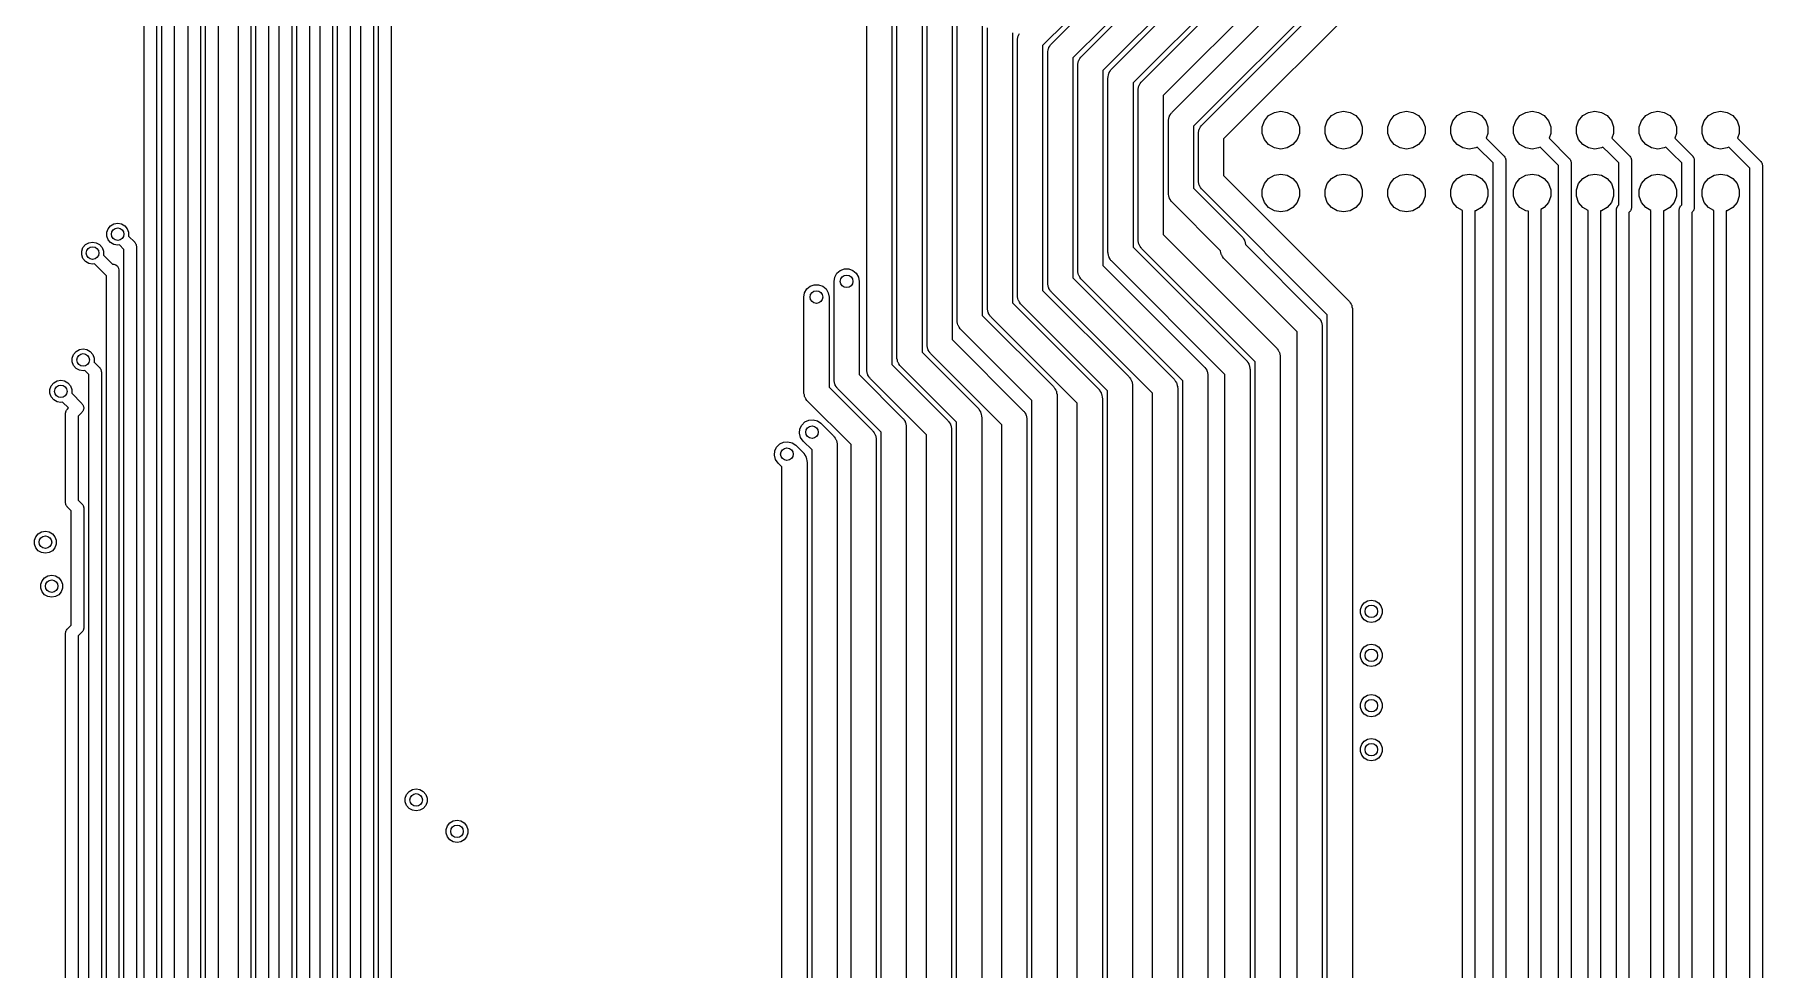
# Model space of a CAD drawing. Extents: x 25 to 346, y -457 to -16.
# Drawn here: x 86.9 to 156.8, y -281.2 to -243.4 of the extents above; entities that cross this region are included whole.
import ezdxf

# ---------------------------------------------------------------- set-up
doc = ezdxf.new("R2010")
doc.units = 0
doc.header["$MEASUREMENT"] = 0
doc.layers.add('BLACK', color=7, linetype='CONTINUOUS')

msp = doc.modelspace()

# ---------------------------------------------------------------- linework, layer by layer
at = {"layer": 'Black'}
for p, q in [((100.838, -323.024), (100.838, -20.6808)), ((101.346, -20.6808), (101.346, -322.919)), ((100.127, -324.853), (100.127, -22.225)), ((100.635, -22.225), (100.635, -324.748)), ((99.187, -326.453), (99.187, -28.9988)), ((99.695, -28.8046), (99.695, -326.348)), ((98.4758, -328.282), (98.4758, -30.861)), ((98.9838, -30.861), (98.9838, -328.177)), ((97.536, -329.882), (97.536, -101.6)), ((98.044, -101.6), (98.044, -329.777)), ((96.8248, -331.711), (96.8248, -102.855)), ((97.3328, -102.743), (97.3328, -331.606)), ((95.885, -333.311), (95.885, -112.395)), ((96.393, -112.395), (96.393, -333.206)), ((95.1738, -299.466), (95.1738, -114.173)), ((95.6818, -114.173), (95.6818, -299.466)), ((93.853, -305.244), (93.853, -176.891)), ((94.361, -176.891), (94.361, -305.244)), ((93.1418, -340.728), (93.1418, -178.237)), ((93.6498, -178.105), (93.6498, -340.623)), ((92.075, -308.356), (92.075, -187.051)), ((92.583, -187.051), (92.583, -308.356)), ((91.3638, -344.03), (91.3638, -188.243)), ((91.8718, -188.138), (91.8718, -343.925)), ((132.801, -238.719), (127.686, -243.834)), ((128.038, -243.769), (133.528, -238.279)), ((134.395, -238.849), (128.905, -244.339)), ((129.257, -244.274), (134.747, -238.784)), ((135.614, -239.354), (130.124, -244.844)), ((130.476, -244.779), (136.195, -239.061)), ((131.695, -245.284), (137.414, -239.566)), ((137.062, -239.63), (131.343, -245.349)), ((138.281, -240.135), (132.563, -245.854)), ((132.915, -246.532), (139.243, -240.204)), ((140.11, -240.773), (133.782, -247.101)), ((134.134, -247.037), (140.462, -240.709)), ((120.573, -256.94), (120.573, -241.049)), ((121.589, -241.26), (121.589, -256.73)), ((121.793, -256.435), (121.793, -241.603)), ((141.329, -241.278), (135.001, -247.606)), ((122.809, -241.814), (122.809, -256.225)), ((123.012, -255.93), (123.012, -242.108)), ((124.028, -242.319), (124.028, -255.72)), ((124.231, -254.953), (124.231, -242.613)), ((125.247, -242.824), (125.247, -254.743)), ((125.451, -254.448), (125.451, -243.118)), ((126.467, -243.329), (126.467, -254.238)), ((126.67, -243.623), (126.674, -243.601)), ((126.67, -253.943), (126.67, -243.623)), ((126.672, -243.579), (126.689, -243.515)), ((126.674, -243.601), (126.672, -243.579)), ((126.689, -243.515), (126.7, -243.45)), ((126.7, -243.45), (126.712, -243.43)), ((126.712, -243.43), (126.717, -243.409)), ((126.717, -243.409), (126.755, -243.354)), ((127.686, -243.834), (127.686, -253.733)), ((127.889, -244.128), (127.893, -244.106)), ((127.889, -253.438), (127.889, -244.128)), ((127.891, -244.084), (127.908, -244.02)), ((127.893, -244.106), (127.891, -244.084)), ((127.908, -244.02), (127.92, -243.955)), ((127.92, -243.955), (127.931, -243.935)), ((127.931, -243.935), (127.937, -243.914)), ((127.937, -243.914), (127.975, -243.859)), ((127.975, -243.859), (128.008, -243.802)), ((128.008, -243.802), (128.025, -243.787)), ((128.025, -243.787), (128.038, -243.769)), ((128.905, -244.339), (128.905, -253.228)), ((129.139, -244.46), (129.15, -244.44)), ((129.15, -244.44), (129.156, -244.419)), ((129.156, -244.419), (129.194, -244.364)), ((129.194, -244.364), (129.227, -244.307)), ((129.227, -244.307), (129.244, -244.292)), ((129.244, -244.292), (129.257, -244.274)), ((129.108, -244.633), (129.112, -244.611)), ((129.108, -252.933), (129.108, -244.633)), ((129.11, -244.589), (129.127, -244.525)), ((129.112, -244.611), (129.11, -244.589)), ((129.127, -244.525), (129.139, -244.46)), ((130.124, -244.844), (130.124, -252.723)), ((130.327, -245.138), (130.331, -245.116)), ((130.327, -252.194), (130.327, -245.138)), ((130.329, -245.094), (130.346, -245.03)), ((130.331, -245.116), (130.329, -245.094)), ((130.346, -245.03), (130.358, -244.965)), ((130.358, -244.965), (130.369, -244.945)), ((130.369, -244.945), (130.375, -244.924)), ((130.375, -244.924), (130.413, -244.869)), ((130.413, -244.869), (130.446, -244.812)), ((130.446, -244.812), (130.463, -244.798)), ((130.463, -244.798), (130.476, -244.779)), ((131.343, -245.349), (131.343, -251.983)), ((131.547, -245.643), (131.55, -245.621)), ((131.547, -251.689), (131.547, -245.643)), ((131.549, -245.599), (131.566, -245.535)), ((131.55, -245.621), (131.549, -245.599)), ((131.566, -245.535), (131.577, -245.47)), ((131.577, -245.47), (131.588, -245.45)), ((131.588, -245.45), (131.594, -245.429)), ((131.594, -245.429), (131.632, -245.374)), ((131.632, -245.374), (131.665, -245.317)), ((131.665, -245.317), (131.683, -245.303)), ((131.683, -245.303), (131.695, -245.284)), ((132.563, -245.854), (132.563, -251.478)), ((132.885, -246.564), (132.902, -246.55)), ((132.902, -246.55), (132.915, -246.532)), ((136.821, -246.67), (137.051, -246.538)), ((137.051, -246.538), (137.312, -246.491)), ((137.312, -246.491), (137.574, -246.538)), ((137.574, -246.538), (137.804, -246.67)), ((139.361, -246.67), (139.591, -246.538)), ((139.591, -246.538), (139.852, -246.491)), ((139.852, -246.491), (140.114, -246.538)), ((140.114, -246.538), (140.344, -246.67)), ((141.901, -246.67), (142.131, -246.538)), ((142.131, -246.538), (142.392, -246.491)), ((142.392, -246.491), (142.654, -246.538)), ((142.654, -246.538), (142.884, -246.67)), ((144.441, -246.67), (144.671, -246.538)), ((144.671, -246.538), (144.932, -246.491)), ((144.932, -246.491), (145.194, -246.538)), ((145.194, -246.538), (145.424, -246.67)), ((146.981, -246.67), (147.211, -246.538)), ((147.211, -246.538), (147.472, -246.491)), ((147.472, -246.491), (147.734, -246.538)), ((147.734, -246.538), (147.964, -246.67)), ((149.521, -246.67), (149.751, -246.538)), ((149.751, -246.538), (150.012, -246.491)), ((150.012, -246.491), (150.274, -246.538)), ((150.274, -246.538), (150.504, -246.67)), ((152.061, -246.67), (152.291, -246.538)), ((152.291, -246.538), (152.552, -246.491)), ((152.552, -246.491), (152.814, -246.538)), ((152.814, -246.538), (153.044, -246.67)), ((154.601, -246.67), (154.831, -246.538)), ((154.831, -246.538), (155.092, -246.491)), ((155.092, -246.491), (155.354, -246.538)), ((155.354, -246.538), (155.584, -246.67)), ((132.766, -246.891), (132.77, -246.869)), ((132.766, -249.806), (132.766, -246.891)), ((132.768, -246.847), (132.785, -246.783)), ((132.77, -246.869), (132.768, -246.847)), ((132.785, -246.783), (132.796, -246.717)), ((132.796, -246.717), (132.808, -246.698)), ((132.808, -246.698), (132.813, -246.676)), ((132.813, -246.676), (132.851, -246.622)), ((132.851, -246.622), (132.885, -246.564)), ((133.782, -247.101), (133.782, -249.596)), ((134.004, -247.288), (134.016, -247.222)), ((134.016, -247.222), (134.027, -247.203)), ((134.027, -247.203), (134.033, -247.181)), ((134.033, -247.181), (134.071, -247.127)), ((134.071, -247.127), (134.104, -247.069)), ((134.104, -247.069), (134.121, -247.055)), ((134.121, -247.055), (134.134, -247.037)), ((136.559, -247.123), (136.65, -246.874)), ((136.559, -247.389), (136.559, -247.123)), ((136.65, -246.874), (136.821, -246.67)), ((137.804, -246.67), (137.975, -246.874)), ((137.975, -246.874), (138.066, -247.123)), ((138.066, -247.123), (138.066, -247.389)), ((139.099, -247.123), (139.19, -246.874)), ((139.099, -247.389), (139.099, -247.123)), ((139.19, -246.874), (139.361, -246.67)), ((140.344, -246.67), (140.515, -246.874)), ((140.515, -246.874), (140.606, -247.123)), ((140.606, -247.123), (140.606, -247.389)), ((141.639, -247.123), (141.73, -246.874)), ((141.639, -247.389), (141.639, -247.123)), ((141.73, -246.874), (141.901, -246.67)), ((142.884, -246.67), (143.055, -246.874)), ((143.055, -246.874), (143.146, -247.123)), ((143.146, -247.123), (143.146, -247.389)), ((144.179, -247.123), (144.27, -246.874)), ((144.179, -247.389), (144.179, -247.123)), ((144.27, -246.874), (144.441, -246.67)), ((145.424, -246.67), (145.595, -246.874)), ((145.595, -246.874), (145.686, -247.123)), ((145.686, -247.123), (145.686, -247.389)), ((146.719, -247.123), (146.81, -246.874)), ((146.719, -247.389), (146.719, -247.123)), ((146.81, -246.874), (146.981, -246.67)), ((147.964, -246.67), (148.135, -246.874)), ((148.135, -246.874), (148.226, -247.123)), ((148.226, -247.123), (148.226, -247.389)), ((149.259, -247.123), (149.35, -246.874)), ((149.259, -247.389), (149.259, -247.123)), ((149.35, -246.874), (149.521, -246.67)), ((150.504, -246.67), (150.675, -246.874)), ((150.675, -246.874), (150.766, -247.123)), ((150.766, -247.123), (150.766, -247.389)), ((151.799, -247.123), (151.89, -246.874)), ((151.799, -247.389), (151.799, -247.123)), ((151.89, -246.874), (152.061, -246.67)), ((153.044, -246.67), (153.215, -246.874)), ((153.215, -246.874), (153.306, -247.123)), ((153.306, -247.123), (153.306, -247.389)), ((154.339, -247.123), (154.43, -246.874)), ((154.339, -247.389), (154.339, -247.123)), ((154.43, -246.874), (154.601, -246.67)), ((155.584, -246.67), (155.755, -246.874)), ((155.755, -246.874), (155.846, -247.123)), ((155.846, -247.123), (155.846, -247.389)), ((133.985, -247.396), (133.989, -247.374)), ((133.985, -249.301), (133.985, -247.396)), ((133.987, -247.352), (134.004, -247.288)), ((133.989, -247.374), (133.987, -247.352)), ((135.001, -247.606), (135.001, -249.091)), ((136.65, -247.639), (136.559, -247.389)), ((136.821, -247.842), (136.65, -247.639)), ((137.051, -247.975), (136.821, -247.842)), ((137.804, -247.842), (137.574, -247.975)), ((137.975, -247.639), (137.804, -247.842)), ((138.066, -247.389), (137.975, -247.639)), ((139.19, -247.639), (139.099, -247.389)), ((139.361, -247.842), (139.19, -247.639)), ((139.591, -247.975), (139.361, -247.842)), ((140.344, -247.842), (140.114, -247.975)), ((140.515, -247.639), (140.344, -247.842)), ((140.606, -247.389), (140.515, -247.639)), ((141.73, -247.639), (141.639, -247.389)), ((141.901, -247.842), (141.73, -247.639)), ((142.131, -247.975), (141.901, -247.842)), ((142.884, -247.842), (142.654, -247.975)), ((143.055, -247.639), (142.884, -247.842)), ((143.146, -247.389), (143.055, -247.639)), ((144.27, -247.639), (144.179, -247.389)), ((144.441, -247.842), (144.27, -247.639)), ((144.671, -247.975), (144.441, -247.842)), ((145.256, -247.939), (145.194, -247.975)), ((145.898, -248.581), (145.256, -247.939)), ((145.686, -247.389), (145.616, -247.581)), ((145.616, -247.581), (146.331, -248.296)), ((146.81, -247.639), (146.719, -247.389)), ((146.981, -247.842), (146.81, -247.639)), ((147.211, -247.975), (146.981, -247.842)), ((147.796, -247.939), (147.734, -247.975)), ((148.539, -248.682), (147.796, -247.939)), ((148.226, -247.389), (148.156, -247.581)), ((148.156, -247.581), (148.973, -248.397)), ((149.35, -247.639), (149.259, -247.389)), ((149.521, -247.842), (149.35, -247.639)), ((149.751, -247.975), (149.521, -247.842)), ((150.336, -247.939), (150.274, -247.975)), ((150.595, -248.198), (150.336, -247.939)), ((150.766, -247.389), (150.696, -247.581)), ((150.696, -247.581), (150.954, -247.839)), ((150.954, -247.839), (151.411, -248.296)), ((151.89, -247.639), (151.799, -247.389)), ((152.061, -247.842), (151.89, -247.639)), ((152.291, -247.975), (152.061, -247.842)), ((152.876, -247.939), (152.814, -247.975)), ((153.135, -248.198), (152.876, -247.939)), ((153.306, -247.389), (153.236, -247.581)), ((153.236, -247.581), (153.494, -247.839)), ((153.494, -247.839), (153.951, -248.296)), ((154.43, -247.639), (154.339, -247.389)), ((154.601, -247.842), (154.43, -247.639)), ((154.831, -247.975), (154.601, -247.842)), ((155.416, -247.939), (155.354, -247.975)), ((155.675, -248.198), (155.416, -247.939)), ((155.846, -247.389), (155.776, -247.581)), ((155.776, -247.581), (156.034, -247.839)), ((156.034, -247.839), (156.707, -248.512)), ((137.312, -248.021), (137.051, -247.975)), ((137.574, -247.975), (137.312, -248.021)), ((139.852, -248.021), (139.591, -247.975)), ((140.114, -247.975), (139.852, -248.021)), ((142.392, -248.021), (142.131, -247.975)), ((142.654, -247.975), (142.392, -248.021)), ((144.932, -248.021), (144.671, -247.975)), ((145.194, -247.975), (144.932, -248.021)), ((145.898, -315.395), (145.898, -248.581)), ((146.331, -248.296), (146.338, -248.305)), ((146.338, -248.305), (146.346, -248.312)), ((146.346, -248.312), (146.363, -248.341)), ((146.363, -248.341), (146.382, -248.368)), ((146.382, -248.368), (146.385, -248.379)), ((146.385, -248.379), (146.39, -248.389)), ((146.39, -248.389), (146.396, -248.421)), ((146.396, -248.421), (146.405, -248.453)), ((146.405, -248.453), (146.404, -248.464)), ((146.404, -248.464), (146.406, -248.476)), ((146.406, -248.476), (146.406, -315.5)), ((147.472, -248.021), (147.211, -247.975)), ((147.734, -247.975), (147.472, -248.021)), ((148.973, -248.397), (148.979, -248.407)), ((148.979, -248.407), (148.988, -248.414)), ((148.988, -248.414), (149.004, -248.443)), ((149.004, -248.443), (149.023, -248.47)), ((149.023, -248.47), (149.026, -248.481)), ((149.026, -248.481), (149.032, -248.49)), ((149.032, -248.49), (149.038, -248.523)), ((149.038, -248.523), (149.046, -248.555)), ((149.046, -248.555), (149.045, -248.566)), ((149.045, -248.566), (149.047, -248.577)), ((149.047, -248.577), (149.047, -311.588)), ((150.012, -248.021), (149.751, -247.975)), ((150.274, -247.975), (150.012, -248.021)), ((150.978, -248.581), (150.595, -248.198)), ((150.978, -250.276), (150.978, -248.581)), ((151.411, -248.296), (151.418, -248.305)), ((151.418, -248.305), (151.426, -248.312)), ((151.426, -248.312), (151.443, -248.341)), ((151.443, -248.341), (151.462, -248.368)), ((151.462, -248.368), (151.465, -248.379)), ((151.465, -248.379), (151.47, -248.389)), ((151.47, -248.389), (151.476, -248.421)), ((151.476, -248.421), (151.485, -248.453)), ((151.485, -248.453), (151.484, -248.464)), ((151.484, -248.464), (151.486, -248.476)), ((151.486, -248.476), (151.486, -250.382)), ((152.552, -248.021), (152.291, -247.975)), ((152.814, -247.975), (152.552, -248.021)), ((153.518, -248.581), (153.135, -248.198)), ((153.518, -250.276), (153.518, -248.581)), ((153.951, -248.296), (153.958, -248.305)), ((153.958, -248.305), (153.966, -248.312)), ((153.966, -248.312), (153.983, -248.341)), ((153.983, -248.341), (154.002, -248.368)), ((154.002, -248.368), (154.005, -248.379)), ((154.005, -248.379), (154.01, -248.389)), ((154.01, -248.389), (154.016, -248.421)), ((154.016, -248.421), (154.025, -248.453)), ((154.025, -248.453), (154.024, -248.464)), ((154.024, -248.464), (154.026, -248.476)), ((154.026, -248.476), (154.026, -250.382)), ((155.092, -248.021), (154.831, -247.975)), ((155.354, -247.975), (155.092, -248.021)), ((156.273, -248.797), (155.675, -248.198)), ((156.707, -248.512), (156.714, -248.521)), ((156.714, -248.521), (156.722, -248.528)), ((156.722, -248.528), (156.739, -248.557)), ((156.739, -248.557), (156.758, -248.584)), ((156.758, -248.584), (156.761, -248.595)), ((156.761, -248.595), (156.766, -248.605)), ((156.766, -248.605), (156.772, -248.637)), ((156.772, -248.637), (156.781, -248.669)), ((133.989, -249.323), (133.985, -249.301)), ((133.987, -249.345), (133.989, -249.323)), ((135.001, -249.091), (140.059, -254.149)), ((136.65, -249.414), (136.821, -249.21)), ((136.821, -249.21), (137.051, -249.078)), ((137.051, -249.078), (137.312, -249.031)), ((137.312, -249.031), (137.574, -249.078)), ((137.574, -249.078), (137.804, -249.21)), ((137.804, -249.21), (137.975, -249.414)), ((139.19, -249.414), (139.361, -249.21)), ((139.361, -249.21), (139.591, -249.078)), ((139.591, -249.078), (139.852, -249.031)), ((139.852, -249.031), (140.114, -249.078)), ((140.114, -249.078), (140.344, -249.21)), ((140.344, -249.21), (140.515, -249.414)), ((141.73, -249.414), (141.901, -249.21)), ((141.901, -249.21), (142.131, -249.078)), ((142.131, -249.078), (142.392, -249.031)), ((142.392, -249.031), (142.654, -249.078)), ((142.654, -249.078), (142.884, -249.21)), ((142.884, -249.21), (143.055, -249.414)), ((144.27, -249.414), (144.441, -249.21)), ((144.441, -249.21), (144.671, -249.078)), ((144.671, -249.078), (144.932, -249.031)), ((144.932, -249.031), (145.194, -249.078)), ((145.194, -249.078), (145.424, -249.21)), ((145.424, -249.21), (145.595, -249.414)), ((146.81, -249.414), (146.981, -249.21)), ((146.981, -249.21), (147.211, -249.078)), ((147.211, -249.078), (147.472, -249.031)), ((147.472, -249.031), (147.734, -249.078)), ((147.734, -249.078), (147.964, -249.21)), ((147.964, -249.21), (148.135, -249.414)), ((148.539, -311.483), (148.539, -248.682)), ((149.35, -249.414), (149.521, -249.21)), ((149.521, -249.21), (149.751, -249.078)), ((149.751, -249.078), (150.012, -249.031)), ((150.012, -249.031), (150.274, -249.078)), ((150.274, -249.078), (150.504, -249.21)), ((150.504, -249.21), (150.675, -249.414)), ((151.89, -249.414), (152.061, -249.21)), ((152.061, -249.21), (152.291, -249.078)), ((152.291, -249.078), (152.552, -249.031)), ((152.552, -249.031), (152.814, -249.078)), ((152.814, -249.078), (153.044, -249.21)), ((153.044, -249.21), (153.215, -249.414)), ((154.43, -249.414), (154.601, -249.21)), ((154.601, -249.21), (154.831, -249.078)), ((154.831, -249.078), (155.092, -249.031)), ((155.092, -249.031), (155.354, -249.078)), ((155.354, -249.078), (155.584, -249.21)), ((155.584, -249.21), (155.755, -249.414)), ((156.273, -300.44), (156.273, -248.797)), ((156.781, -248.669), (156.78, -248.68)), ((156.78, -248.68), (156.781, -248.691)), ((156.781, -248.691), (156.781, -300.546)), ((132.77, -249.828), (132.766, -249.806)), ((132.768, -249.85), (132.77, -249.828)), ((132.785, -249.914), (132.768, -249.85)), ((132.796, -249.98), (132.785, -249.914)), ((132.808, -249.999), (132.796, -249.98)), ((132.813, -250.021), (132.808, -249.999)), ((132.851, -250.075), (132.813, -250.021)), ((133.782, -249.596), (135.741, -251.555)), ((134.004, -249.409), (133.987, -249.345)), ((134.016, -249.475), (134.004, -249.409)), ((134.027, -249.494), (134.016, -249.475)), ((134.033, -249.516), (134.027, -249.494)), ((134.071, -249.57), (134.033, -249.516)), ((134.104, -249.628), (134.071, -249.57)), ((134.121, -249.642), (134.104, -249.628)), ((134.134, -249.66), (134.121, -249.642)), ((139.192, -254.718), (134.134, -249.66)), ((136.559, -249.663), (136.65, -249.414)), ((136.559, -249.929), (136.559, -249.663)), ((136.65, -250.179), (136.559, -249.929)), ((137.975, -249.414), (138.066, -249.663)), ((138.066, -249.929), (137.975, -250.179)), ((138.066, -249.663), (138.066, -249.929)), ((139.099, -249.663), (139.19, -249.414)), ((139.099, -249.929), (139.099, -249.663)), ((139.19, -250.179), (139.099, -249.929)), ((140.515, -249.414), (140.606, -249.663)), ((140.606, -249.929), (140.515, -250.179)), ((140.606, -249.663), (140.606, -249.929)), ((141.639, -249.663), (141.73, -249.414)), ((141.639, -249.929), (141.639, -249.663)), ((141.73, -250.179), (141.639, -249.929)), ((143.055, -249.414), (143.146, -249.663)), ((143.146, -249.929), (143.055, -250.179)), ((143.146, -249.663), (143.146, -249.929)), ((144.179, -249.663), (144.27, -249.414)), ((144.179, -249.929), (144.179, -249.663)), ((144.27, -250.179), (144.179, -249.929)), ((145.595, -249.414), (145.686, -249.663)), ((145.686, -249.929), (145.595, -250.179)), ((145.686, -249.663), (145.686, -249.929)), ((146.719, -249.663), (146.81, -249.414)), ((146.719, -249.929), (146.719, -249.663)), ((146.81, -250.179), (146.719, -249.929)), ((148.135, -249.414), (148.226, -249.663)), ((148.226, -249.929), (148.135, -250.179)), ((148.226, -249.663), (148.226, -249.929)), ((149.259, -249.663), (149.35, -249.414)), ((149.259, -249.929), (149.259, -249.663)), ((149.35, -250.179), (149.259, -249.929)), ((150.675, -249.414), (150.766, -249.663)), ((150.766, -249.929), (150.675, -250.179)), ((150.766, -249.663), (150.766, -249.929)), ((151.799, -249.663), (151.89, -249.414)), ((151.799, -249.929), (151.799, -249.663)), ((151.89, -250.179), (151.799, -249.929)), ((153.215, -249.414), (153.306, -249.663)), ((153.306, -249.929), (153.215, -250.179)), ((153.306, -249.663), (153.306, -249.929)), ((154.339, -249.663), (154.43, -249.414)), ((154.339, -249.929), (154.339, -249.663)), ((154.43, -250.179), (154.339, -249.929)), ((155.755, -249.414), (155.846, -249.663)), ((155.846, -249.929), (155.755, -250.179)), ((155.846, -249.663), (155.846, -249.929)), ((132.885, -250.133), (132.851, -250.075)), ((132.902, -250.147), (132.885, -250.133)), ((132.915, -250.165), (132.902, -250.147)), ((134.877, -252.128), (132.915, -250.165)), ((136.821, -250.382), (136.65, -250.179)), ((137.051, -250.515), (136.821, -250.382)), ((137.312, -250.561), (137.051, -250.515)), ((137.574, -250.515), (137.312, -250.561)), ((137.804, -250.382), (137.574, -250.515)), ((137.975, -250.179), (137.804, -250.382)), ((139.361, -250.382), (139.19, -250.179)), ((139.591, -250.515), (139.361, -250.382)), ((139.852, -250.561), (139.591, -250.515)), ((140.114, -250.515), (139.852, -250.561)), ((140.344, -250.382), (140.114, -250.515)), ((140.515, -250.179), (140.344, -250.382)), ((141.901, -250.382), (141.73, -250.179)), ((142.131, -250.515), (141.901, -250.382)), ((142.392, -250.561), (142.131, -250.515)), ((142.654, -250.515), (142.392, -250.561)), ((142.884, -250.382), (142.654, -250.515)), ((143.055, -250.179), (142.884, -250.382)), ((144.441, -250.382), (144.27, -250.179)), ((144.653, -250.505), (144.441, -250.382)), ((144.653, -317.139), (144.653, -250.505)), ((145.194, -250.515), (145.161, -250.521)), ((145.161, -250.521), (145.161, -317.139)), ((145.424, -250.382), (145.194, -250.515)), ((145.595, -250.179), (145.424, -250.382)), ((146.981, -250.382), (146.81, -250.179)), ((147.211, -250.515), (146.981, -250.382)), ((147.32, -250.534), (147.211, -250.515)), ((147.32, -313.329), (147.32, -250.534)), ((147.964, -250.382), (147.828, -250.461)), ((147.828, -250.461), (147.828, -313.329)), ((148.135, -250.179), (147.964, -250.382)), ((149.521, -250.382), (149.35, -250.179)), ((149.733, -250.505), (149.521, -250.382)), ((149.733, -309.519), (149.733, -250.505)), ((150.274, -250.515), (150.241, -250.521)), ((150.241, -250.521), (150.241, -309.519)), ((150.504, -250.382), (150.274, -250.515)), ((150.675, -250.179), (150.504, -250.382)), ((150.876, -250.483), (150.878, -250.472)), ((150.876, -308.249), (150.876, -250.483)), ((150.877, -250.461), (150.886, -250.429)), ((150.878, -250.472), (150.877, -250.461)), ((150.886, -250.429), (150.891, -250.396)), ((150.891, -250.396), (150.897, -250.387)), ((150.897, -250.387), (150.9, -250.376)), ((150.9, -250.376), (150.919, -250.349)), ((150.919, -250.349), (150.935, -250.32)), ((150.935, -250.32), (150.944, -250.313)), ((150.944, -250.313), (150.95, -250.304)), ((150.95, -250.304), (150.978, -250.276)), ((151.411, -250.561), (151.384, -250.588)), ((151.384, -250.588), (151.384, -308.249)), ((151.418, -250.552), (151.411, -250.561)), ((151.426, -250.545), (151.418, -250.552)), ((151.443, -250.516), (151.426, -250.545)), ((151.462, -250.489), (151.443, -250.516)), ((151.465, -250.478), (151.462, -250.489)), ((151.47, -250.468), (151.465, -250.478)), ((151.476, -250.436), (151.47, -250.468)), ((151.485, -250.404), (151.476, -250.436)), ((151.486, -250.382), (151.484, -250.393)), ((151.484, -250.393), (151.485, -250.404)), ((152.061, -250.382), (151.89, -250.179)), ((152.273, -250.505), (152.061, -250.382)), ((152.273, -305.709), (152.273, -250.505)), ((152.814, -250.515), (152.781, -250.521)), ((152.781, -250.521), (152.781, -305.709)), ((153.044, -250.382), (152.814, -250.515)), ((153.215, -250.179), (153.044, -250.382)), ((153.416, -250.483), (153.418, -250.472)), ((153.416, -304.439), (153.416, -250.483)), ((153.417, -250.461), (153.426, -250.429)), ((153.418, -250.472), (153.417, -250.461)), ((153.426, -250.429), (153.431, -250.396)), ((153.431, -250.396), (153.437, -250.387)), ((153.437, -250.387), (153.44, -250.376)), ((153.44, -250.376), (153.459, -250.349)), ((153.459, -250.349), (153.475, -250.32)), ((153.475, -250.32), (153.484, -250.313)), ((153.484, -250.313), (153.49, -250.304)), ((153.49, -250.304), (153.518, -250.276)), ((153.951, -250.561), (153.924, -250.588)), ((153.924, -250.588), (153.924, -304.439)), ((153.958, -250.552), (153.951, -250.561)), ((153.966, -250.545), (153.958, -250.552)), ((153.983, -250.516), (153.966, -250.545)), ((154.002, -250.489), (153.983, -250.516)), ((154.005, -250.478), (154.002, -250.489)), ((154.01, -250.468), (154.005, -250.478)), ((154.016, -250.436), (154.01, -250.468)), ((154.025, -250.404), (154.016, -250.436)), ((154.026, -250.382), (154.024, -250.393)), ((154.024, -250.393), (154.025, -250.404)), ((154.601, -250.382), (154.43, -250.179)), ((154.813, -250.505), (154.601, -250.382)), ((154.813, -301.899), (154.813, -250.505)), ((155.354, -250.515), (155.321, -250.521)), ((155.321, -250.521), (155.321, -301.899)), ((155.584, -250.382), (155.354, -250.515)), ((155.755, -250.179), (155.584, -250.382)), ((89.8576, -251.383), (89.9106, -251.237)), ((89.8576, -251.537), (89.8576, -251.383)), ((89.9106, -251.237), (90.0102, -251.118)), ((90.0102, -251.118), (90.1444, -251.041)), ((90.1444, -251.041), (90.297, -251.014)), ((90.297, -251.014), (90.4496, -251.041)), ((90.4496, -251.041), (90.5838, -251.118)), ((90.5838, -251.118), (90.6834, -251.237)), ((90.6834, -251.237), (90.7364, -251.383)), ((90.7364, -251.383), (90.7364, -251.537)), ((88.8416, -252.145), (88.8946, -251.999)), ((88.8946, -251.999), (88.9942, -251.88)), ((88.9942, -251.88), (89.1284, -251.803)), ((89.1284, -251.803), (89.281, -251.776)), ((89.281, -251.776), (89.4336, -251.803)), ((89.4336, -251.803), (89.5678, -251.88)), ((89.5678, -251.88), (89.6674, -251.999)), ((89.6674, -251.999), (89.7204, -252.145)), ((89.9106, -251.683), (89.8576, -251.537)), ((90.0102, -251.802), (89.9106, -251.683)), ((90.1444, -251.879), (90.0102, -251.802)), ((90.297, -251.906), (90.1444, -251.879)), ((90.3709, -251.893), (90.297, -251.906)), ((90.551, -252.073), (90.3709, -251.893)), ((90.551, -345.757), (90.551, -252.073)), ((90.7364, -251.537), (90.7357, -251.539)), ((90.7357, -251.539), (90.9846, -251.788)), ((90.9846, -251.788), (90.991, -251.798)), ((90.991, -251.798), (90.9996, -251.805)), ((90.9996, -251.805), (91.0162, -251.833)), ((91.0162, -251.833), (91.0352, -251.861)), ((91.0352, -251.861), (91.0381, -251.871)), ((91.0381, -251.871), (91.0437, -251.881)), ((91.0437, -251.881), (91.0494, -251.914)), ((91.0494, -251.914), (91.058, -251.946)), ((91.058, -251.946), (91.0571, -251.957)), ((91.0571, -251.957), (91.059, -251.968)), ((91.059, -251.968), (91.059, -345.652)), ((131.343, -251.983), (135.919, -256.559)), ((131.55, -251.711), (131.547, -251.689)), ((131.549, -251.733), (131.55, -251.711)), ((131.566, -251.797), (131.549, -251.733)), ((131.577, -251.862), (131.566, -251.797)), ((131.588, -251.882), (131.577, -251.862)), ((131.594, -251.903), (131.588, -251.882)), ((131.632, -251.958), (131.594, -251.903)), ((131.665, -252.015), (131.632, -251.958)), ((131.683, -252.029), (131.665, -252.015)), ((131.695, -252.048), (131.683, -252.029)), ((136.271, -256.623), (131.695, -252.048)), ((132.563, -251.478), (137.138, -256.054)), ((134.876, -252.139), (134.877, -252.128)), ((135.741, -251.555), (135.754, -251.573)), ((135.754, -251.573), (135.771, -251.588)), ((135.771, -251.588), (135.804, -251.645)), ((135.804, -251.645), (135.842, -251.7)), ((135.842, -251.7), (135.848, -251.721)), ((135.848, -251.721), (135.859, -251.74)), ((135.859, -251.74), (135.871, -251.806)), ((135.871, -251.806), (135.888, -251.87)), ((135.888, -251.87), (135.887, -251.882)), ((135.887, -251.882), (138.84, -254.835)), ((88.8416, -252.299), (88.8416, -252.145)), ((88.8946, -252.445), (88.8416, -252.299)), ((88.9942, -252.564), (88.8946, -252.445)), ((89.1284, -252.641), (88.9942, -252.564)), ((89.281, -252.668), (89.1284, -252.641)), ((89.3549, -252.655), (89.281, -252.668)), ((89.8398, -253.14), (89.3549, -252.655)), ((89.7204, -252.299), (89.7197, -252.301)), ((89.7197, -252.301), (90.0886, -252.67)), ((89.7204, -252.145), (89.7204, -252.299)), ((90.0886, -252.67), (90.1379, -252.67)), ((90.1379, -252.67), (90.2208, -252.701)), ((90.2208, -252.701), (90.2884, -252.757)), ((90.2884, -252.757), (90.3325, -252.834)), ((90.3325, -252.834), (90.3478, -252.92)), ((130.124, -252.723), (134.217, -256.816)), ((130.331, -252.216), (130.327, -252.194)), ((130.329, -252.238), (130.331, -252.216)), ((130.346, -252.302), (130.329, -252.238)), ((130.358, -252.367), (130.346, -252.302)), ((130.369, -252.387), (130.358, -252.367)), ((130.375, -252.408), (130.369, -252.387)), ((130.413, -252.463), (130.375, -252.408)), ((130.446, -252.52), (130.413, -252.463)), ((130.463, -252.534), (130.446, -252.52)), ((130.476, -252.553), (130.463, -252.534)), ((135.052, -257.128), (130.476, -252.553)), ((134.893, -252.203), (134.876, -252.139)), ((134.905, -252.269), (134.893, -252.203)), ((134.916, -252.288), (134.905, -252.269)), ((134.922, -252.31), (134.916, -252.288)), ((134.96, -252.364), (134.922, -252.31)), ((134.993, -252.422), (134.96, -252.364)), ((135.01, -252.436), (134.993, -252.422)), ((135.023, -252.454), (135.01, -252.436)), ((137.973, -255.404), (135.023, -252.454)), ((89.8398, -255.524), (89.8398, -253.14)), ((90.3478, -252.92), (90.3478, -255.524)), ((118.288, -253.56), (118.454, -253.5)), ((118.454, -253.5), (118.63, -253.5)), ((118.63, -253.5), (118.796, -253.56)), ((119.253, -253.365), (119.284, -253.191)), ((119.253, -257.344), (119.253, -253.365)), ((119.284, -253.191), (119.372, -253.038)), ((119.372, -253.038), (119.507, -252.925)), ((119.507, -252.925), (119.673, -252.865)), ((119.673, -252.865), (119.849, -252.865)), ((119.849, -252.865), (120.015, -252.925)), ((120.015, -252.925), (120.15, -253.038)), ((120.15, -253.038), (120.238, -253.191)), ((120.238, -253.191), (120.269, -253.365)), ((120.269, -253.365), (120.269, -257.133)), ((127.893, -253.46), (127.889, -253.438)), ((127.891, -253.482), (127.893, -253.46)), ((127.908, -253.547), (127.891, -253.482)), ((128.905, -253.228), (132.998, -257.321)), ((129.112, -252.955), (129.108, -252.933)), ((129.11, -252.977), (129.112, -252.955)), ((129.127, -253.042), (129.11, -252.977)), ((129.139, -253.107), (129.127, -253.042)), ((129.15, -253.126), (129.139, -253.107)), ((129.156, -253.148), (129.15, -253.126)), ((129.194, -253.202), (129.156, -253.148)), ((129.227, -253.26), (129.194, -253.202)), ((129.244, -253.274), (129.227, -253.26)), ((129.257, -253.292), (129.244, -253.274)), ((133.35, -257.385), (129.257, -253.292)), ((118.034, -254), (118.064, -253.826)), ((118.034, -257.849), (118.034, -254)), ((118.064, -253.826), (118.153, -253.673)), ((118.153, -253.673), (118.288, -253.56)), ((118.796, -253.56), (118.931, -253.673)), ((118.931, -253.673), (119.019, -253.826)), ((119.019, -253.826), (119.05, -254)), ((119.05, -254), (119.05, -257.638)), ((126.674, -253.965), (126.67, -253.943)), ((126.672, -253.987), (126.674, -253.965)), ((126.689, -254.052), (126.672, -253.987)), ((126.7, -254.117), (126.689, -254.052)), ((126.712, -254.136), (126.7, -254.117)), ((126.717, -254.158), (126.712, -254.136)), ((126.755, -254.212), (126.717, -254.158)), ((126.789, -254.27), (126.755, -254.212)), ((127.686, -253.733), (131.169, -257.216)), ((127.92, -253.612), (127.908, -253.547)), ((127.931, -253.631), (127.92, -253.612)), ((127.937, -253.653), (127.931, -253.631)), ((127.975, -253.707), (127.937, -253.653)), ((128.008, -253.765), (127.975, -253.707)), ((128.025, -253.779), (128.008, -253.765)), ((128.038, -253.797), (128.025, -253.779)), ((132.131, -257.89), (128.038, -253.797)), ((140.059, -254.149), (140.072, -254.167)), ((140.072, -254.167), (140.089, -254.181)), ((140.089, -254.181), (140.122, -254.239)), ((125.247, -254.743), (128.121, -257.617)), ((125.454, -254.47), (125.451, -254.448)), ((125.452, -254.492), (125.454, -254.47)), ((125.47, -254.557), (125.452, -254.492)), ((125.481, -254.622), (125.47, -254.557)), ((125.492, -254.641), (125.481, -254.622)), ((125.498, -254.663), (125.492, -254.641)), ((125.536, -254.717), (125.498, -254.663)), ((125.569, -254.775), (125.536, -254.717)), ((125.587, -254.789), (125.569, -254.775)), ((125.599, -254.807), (125.587, -254.789)), ((129.083, -258.291), (125.599, -254.807)), ((126.467, -254.238), (129.95, -257.721)), ((126.806, -254.284), (126.789, -254.27)), ((126.819, -254.302), (126.806, -254.284)), ((130.302, -257.786), (126.819, -254.302)), ((138.84, -254.835), (138.853, -254.853)), ((138.853, -254.853), (138.87, -254.867)), ((138.87, -254.867), (138.903, -254.925)), ((138.903, -254.925), (138.941, -254.979)), ((139.192, -322.897), (139.192, -254.718)), ((140.122, -254.239), (140.16, -254.293)), ((140.16, -254.293), (140.166, -254.315)), ((140.166, -254.315), (140.177, -254.334)), ((140.177, -254.334), (140.189, -254.4)), ((140.189, -254.4), (140.206, -254.464)), ((140.206, -254.464), (140.204, -254.486)), ((140.204, -254.486), (140.208, -254.508)), ((140.208, -254.508), (140.208, -322.687)), ((89.8398, -347.586), (89.8398, -255.524)), ((90.3478, -255.524), (90.3478, -347.481)), ((124.235, -254.975), (124.231, -254.953)), ((124.233, -254.997), (124.235, -254.975)), ((124.25, -255.062), (124.233, -254.997)), ((124.262, -255.127), (124.25, -255.062)), ((124.273, -255.146), (124.262, -255.127)), ((124.279, -255.168), (124.273, -255.146)), ((124.317, -255.222), (124.279, -255.168)), ((124.35, -255.28), (124.317, -255.222)), ((124.367, -255.294), (124.35, -255.28)), ((124.38, -255.312), (124.367, -255.294)), ((127.254, -258.186), (124.38, -255.312)), ((137.973, -324.218), (137.973, -255.404)), ((138.941, -254.979), (138.947, -255.001)), ((138.947, -255.001), (138.958, -255.02)), ((138.958, -255.02), (138.97, -255.085)), ((138.97, -255.085), (138.987, -255.15)), ((138.987, -255.15), (138.985, -255.172)), ((138.985, -255.172), (138.989, -255.194)), ((138.989, -255.194), (138.989, -324.008)), ((88.4606, -256.463), (88.5136, -256.317)), ((88.5136, -256.317), (88.6132, -256.198)), ((88.6132, -256.198), (88.7474, -256.121)), ((88.7474, -256.121), (88.9, -256.094)), ((88.9, -256.094), (89.0526, -256.121)), ((89.0526, -256.121), (89.1868, -256.198)), ((89.1868, -256.198), (89.2864, -256.317)), ((89.2864, -256.317), (89.3394, -256.463)), ((122.809, -256.225), (125.073, -258.489)), ((123.016, -255.952), (123.012, -255.93)), ((123.014, -255.975), (123.016, -255.952)), ((123.031, -256.039), (123.014, -255.975)), ((123.043, -256.104), (123.031, -256.039)), ((123.054, -256.123), (123.043, -256.104)), ((123.06, -256.145), (123.054, -256.123)), ((123.098, -256.199), (123.06, -256.145)), ((123.131, -256.257), (123.098, -256.199)), ((123.148, -256.271), (123.131, -256.257)), ((123.161, -256.29), (123.148, -256.271)), ((126.035, -259.163), (123.161, -256.29)), ((124.028, -255.72), (126.902, -258.594)), ((137.138, -256.054), (137.151, -256.072)), ((137.151, -256.072), (137.168, -256.086)), ((137.168, -256.086), (137.201, -256.144)), ((137.201, -256.144), (137.239, -256.198)), ((137.239, -256.198), (137.245, -256.22)), ((137.245, -256.22), (137.256, -256.239)), ((137.256, -256.239), (137.268, -256.305)), ((137.268, -256.305), (137.285, -256.369)), ((88.4606, -256.617), (88.4606, -256.463)), ((88.5136, -256.763), (88.4606, -256.617)), ((88.6132, -256.882), (88.5136, -256.763)), ((88.7474, -256.959), (88.6132, -256.882)), ((88.9, -256.986), (88.7474, -256.959)), ((88.9739, -256.973), (88.9, -256.986)), ((89.1286, -257.128), (88.9739, -256.973)), ((89.3394, -256.617), (89.3387, -256.619)), ((89.3387, -256.619), (89.5622, -256.843)), ((89.3394, -256.463), (89.3394, -256.617)), ((89.5622, -256.843), (89.5686, -256.852)), ((89.5686, -256.852), (89.5772, -256.859)), ((89.5772, -256.859), (89.5937, -256.888)), ((89.5937, -256.888), (89.6128, -256.915)), ((89.6128, -256.915), (89.6157, -256.926)), ((89.6157, -256.926), (89.6213, -256.936)), ((89.6213, -256.936), (89.627, -256.968)), ((89.627, -256.968), (89.6356, -257)), ((89.6356, -257), (89.6346, -257.012)), ((89.6346, -257.012), (89.6366, -257.023)), ((89.6366, -257.023), (89.6366, -349.31)), ((120.577, -256.962), (120.573, -256.94)), ((120.575, -256.984), (120.577, -256.962)), ((120.592, -257.048), (120.575, -256.984)), ((121.589, -256.73), (123.854, -258.994)), ((121.797, -256.457), (121.793, -256.435)), ((121.795, -256.48), (121.797, -256.457)), ((121.812, -256.544), (121.795, -256.48)), ((121.824, -256.609), (121.812, -256.544)), ((121.835, -256.628), (121.824, -256.609)), ((121.84, -256.65), (121.835, -256.628)), ((121.879, -256.704), (121.84, -256.65)), ((121.912, -256.762), (121.879, -256.704)), ((121.929, -256.776), (121.912, -256.762)), ((121.942, -256.795), (121.929, -256.776)), ((124.206, -259.059), (121.942, -256.795)), ((134.217, -256.816), (134.23, -256.834)), ((134.23, -256.834), (134.247, -256.848)), ((134.247, -256.848), (134.28, -256.906)), ((134.28, -256.906), (134.318, -256.96)), ((134.318, -256.96), (134.324, -256.982)), ((134.324, -256.982), (134.335, -257.001)), ((134.335, -257.001), (134.347, -257.067)), ((135.919, -256.559), (135.932, -256.577)), ((135.932, -256.577), (135.949, -256.591)), ((135.949, -256.591), (135.982, -256.649)), ((135.982, -256.649), (136.02, -256.703)), ((136.02, -256.703), (136.026, -256.725)), ((136.026, -256.725), (136.037, -256.744)), ((136.037, -256.744), (136.049, -256.81)), ((136.049, -256.81), (136.066, -256.874)), ((136.066, -256.874), (136.064, -256.896)), ((136.064, -256.896), (136.068, -256.918)), ((136.068, -256.918), (136.068, -326.167)), ((136.271, -325.056), (136.271, -256.623)), ((137.285, -256.369), (137.283, -256.391)), ((137.283, -256.391), (137.287, -256.413)), ((137.287, -256.413), (137.287, -324.846)), ((87.5589, -257.733), (87.6119, -257.587)), ((87.6119, -257.587), (87.7115, -257.468)), ((87.7115, -257.468), (87.8457, -257.391)), ((87.8457, -257.391), (87.9983, -257.364)), ((87.9983, -257.364), (88.1509, -257.391)), ((88.1509, -257.391), (88.2851, -257.468)), ((88.2851, -257.468), (88.3847, -257.587)), ((88.3847, -257.587), (88.4377, -257.733)), ((89.1286, -349.415), (89.1286, -257.128)), ((119.05, -257.638), (120.806, -259.395)), ((119.257, -257.366), (119.253, -257.344)), ((119.255, -257.388), (119.257, -257.366)), ((119.272, -257.452), (119.255, -257.388)), ((119.284, -257.518), (119.272, -257.452)), ((119.295, -257.537), (119.284, -257.518)), ((119.301, -257.559), (119.295, -257.537)), ((119.339, -257.613), (119.301, -257.559)), ((119.372, -257.67), (119.339, -257.613)), ((119.389, -257.685), (119.372, -257.67)), ((119.402, -257.703), (119.389, -257.685)), ((121.158, -259.459), (119.402, -257.703)), ((120.269, -257.133), (122.025, -258.89)), ((120.604, -257.114), (120.592, -257.048)), ((120.615, -257.133), (120.604, -257.114)), ((120.621, -257.155), (120.615, -257.133)), ((120.659, -257.209), (120.621, -257.155)), ((120.692, -257.267), (120.659, -257.209)), ((120.709, -257.281), (120.692, -257.267)), ((120.722, -257.299), (120.709, -257.281)), ((122.987, -259.564), (120.722, -257.299)), ((128.121, -257.617), (128.134, -257.635)), ((128.134, -257.635), (128.151, -257.649)), ((128.151, -257.649), (128.184, -257.707)), ((128.184, -257.707), (128.222, -257.761)), ((129.95, -257.721), (129.963, -257.74)), ((131.169, -257.216), (131.182, -257.235)), ((131.182, -257.235), (131.199, -257.249)), ((131.199, -257.249), (131.232, -257.306)), ((131.232, -257.306), (131.27, -257.361)), ((131.27, -257.361), (131.276, -257.382)), ((131.276, -257.382), (131.287, -257.402)), ((131.287, -257.402), (131.299, -257.467)), ((131.299, -257.467), (131.316, -257.531)), ((131.316, -257.531), (131.314, -257.553)), ((131.314, -257.553), (131.318, -257.575)), ((131.318, -257.575), (131.318, -329.037)), ((132.998, -257.321), (133.011, -257.339)), ((133.011, -257.339), (133.028, -257.353)), ((133.028, -257.353), (133.061, -257.411)), ((133.061, -257.411), (133.099, -257.465)), ((133.099, -257.465), (133.105, -257.487)), ((133.105, -257.487), (133.116, -257.506)), ((133.116, -257.506), (133.128, -257.572)), ((133.128, -257.572), (133.145, -257.636)), ((133.145, -257.636), (133.143, -257.658)), ((133.143, -257.658), (133.147, -257.68)), ((133.147, -257.68), (133.147, -328.326)), ((133.35, -327.215), (133.35, -257.385)), ((134.347, -257.067), (134.364, -257.131)), ((134.364, -257.131), (134.362, -257.153)), ((134.362, -257.153), (134.366, -257.175)), ((134.366, -257.175), (134.366, -327.005)), ((135.052, -326.377), (135.052, -257.128)), ((87.5589, -257.887), (87.5589, -257.733)), ((87.6119, -258.033), (87.5589, -257.887)), ((87.7115, -258.152), (87.6119, -258.033)), ((87.8457, -258.229), (87.7115, -258.152)), ((87.9983, -258.256), (87.8457, -258.229)), ((88.0722, -258.243), (87.9983, -258.256)), ((88.3122, -258.483), (88.0722, -258.243)), ((88.4377, -257.887), (88.437, -257.889)), ((88.437, -257.889), (88.851, -258.303)), ((88.4377, -257.733), (88.4377, -257.887)), ((88.851, -258.303), (88.8637, -258.322)), ((88.8637, -258.322), (88.8794, -258.337)), ((88.8794, -258.337), (88.8888, -258.358)), ((88.8888, -258.358), (88.9016, -258.376)), ((88.9016, -258.376), (88.9073, -258.397)), ((88.9073, -258.397), (88.9167, -258.417)), ((88.9167, -258.417), (88.9187, -258.439)), ((118.038, -257.871), (118.034, -257.849)), ((118.036, -257.893), (118.038, -257.871)), ((118.053, -257.957), (118.036, -257.893)), ((118.064, -258.023), (118.053, -257.957)), ((118.076, -258.042), (118.064, -258.023)), ((118.081, -258.064), (118.076, -258.042)), ((118.119, -258.118), (118.081, -258.064)), ((118.153, -258.175), (118.119, -258.118)), ((118.17, -258.19), (118.153, -258.175)), ((118.183, -258.208), (118.17, -258.19)), ((119.939, -259.964), (118.183, -258.208)), ((127.254, -333.82), (127.254, -258.186)), ((128.222, -257.761), (128.228, -257.783)), ((128.228, -257.783), (128.239, -257.802)), ((128.239, -257.802), (128.251, -257.868)), ((128.251, -257.868), (128.268, -257.932)), ((128.268, -257.932), (128.266, -257.954)), ((128.266, -257.954), (128.27, -257.976)), ((128.27, -257.976), (128.27, -333.609)), ((129.083, -330.568), (129.083, -258.291)), ((129.963, -257.74), (129.98, -257.754)), ((129.98, -257.754), (130.013, -257.811)), ((130.013, -257.811), (130.051, -257.866)), ((130.051, -257.866), (130.057, -257.887)), ((130.057, -257.887), (130.068, -257.907)), ((130.068, -257.907), (130.08, -257.972)), ((130.08, -257.972), (130.097, -258.036)), ((130.097, -258.036), (130.095, -258.058)), ((130.095, -258.058), (130.099, -258.08)), ((130.099, -258.08), (130.099, -330.358)), ((130.302, -329.248), (130.302, -257.786)), ((132.131, -328.536), (132.131, -257.89)), ((88.1888, -258.712), (88.1907, -258.701)), ((88.1888, -262.306), (88.1888, -258.712)), ((88.1898, -258.69), (88.1983, -258.657)), ((88.1907, -258.701), (88.1898, -258.69)), ((88.1983, -258.657), (88.2041, -258.625)), ((88.2041, -258.625), (88.2097, -258.615)), ((88.2097, -258.615), (88.2126, -258.604)), ((88.2126, -258.604), (88.2316, -258.577)), ((88.2316, -258.577), (88.2482, -258.548)), ((88.2482, -258.548), (88.2568, -258.541)), ((88.2568, -258.541), (88.2632, -258.532)), ((88.2632, -258.532), (88.3122, -258.483)), ((88.851, -258.663), (88.6968, -258.817)), ((88.6968, -258.817), (88.6968, -262.201)), ((88.8637, -258.644), (88.851, -258.663)), ((88.8794, -258.629), (88.8637, -258.644)), ((88.8888, -258.609), (88.8794, -258.629)), ((88.9016, -258.59), (88.8888, -258.609)), ((88.9073, -258.569), (88.9016, -258.59)), ((88.9167, -258.549), (88.9073, -258.569)), ((88.9187, -258.527), (88.9167, -258.549)), ((88.9187, -258.439), (88.9244, -258.461)), ((88.9244, -258.505), (88.9187, -258.527)), ((88.9244, -258.461), (88.9225, -258.483)), ((88.9225, -258.483), (88.9244, -258.505)), ((117.948, -259.17), (118.073, -259.045)), ((118.073, -259.045), (118.233, -258.97)), ((118.233, -258.97), (118.408, -258.955)), ((118.408, -258.955), (118.579, -259.001)), ((118.579, -259.001), (118.723, -259.102)), ((118.723, -259.102), (119.231, -259.61)), ((122.025, -258.89), (122.038, -258.908)), ((122.038, -258.908), (122.055, -258.922)), ((122.055, -258.922), (122.088, -258.98)), ((122.088, -258.98), (122.126, -259.034)), ((122.126, -259.034), (122.132, -259.056)), ((122.132, -259.056), (122.143, -259.075)), ((122.143, -259.075), (122.155, -259.14)), ((123.854, -258.994), (123.867, -259.013)), ((123.867, -259.013), (123.884, -259.027)), ((123.884, -259.027), (123.917, -259.084)), ((123.917, -259.084), (123.955, -259.139)), ((124.206, -335.851), (124.206, -259.059)), ((125.073, -258.489), (125.086, -258.508)), ((125.086, -258.508), (125.103, -258.522)), ((125.103, -258.522), (125.136, -258.579)), ((125.136, -258.579), (125.174, -258.634)), ((125.174, -258.634), (125.18, -258.655)), ((125.18, -258.655), (125.191, -258.675)), ((125.191, -258.675), (125.203, -258.74)), ((125.203, -258.74), (125.22, -258.804)), ((125.22, -258.804), (125.218, -258.826)), ((125.218, -258.826), (125.222, -258.848)), ((125.222, -258.848), (125.222, -335.641)), ((126.902, -258.594), (126.915, -258.612)), ((126.915, -258.612), (126.932, -258.626)), ((126.932, -258.626), (126.965, -258.684)), ((126.965, -258.684), (127.003, -258.738)), ((127.003, -258.738), (127.009, -258.76)), ((127.009, -258.76), (127.02, -258.779)), ((127.02, -258.779), (127.032, -258.845)), ((127.032, -258.845), (127.049, -258.909)), ((127.049, -258.909), (127.047, -258.931)), ((127.047, -258.931), (127.051, -258.953)), ((127.051, -258.953), (127.051, -291.081)), ((117.858, -259.505), (117.873, -259.33)), ((117.904, -259.676), (117.858, -259.505)), ((117.873, -259.33), (117.948, -259.17)), ((118.005, -259.82), (117.904, -259.676)), ((118.364, -260.179), (118.005, -259.82)), ((119.231, -259.61), (119.244, -259.628)), ((119.244, -259.628), (119.261, -259.642)), ((119.261, -259.642), (119.294, -259.7)), ((119.294, -259.7), (119.332, -259.754)), ((119.332, -259.754), (119.338, -259.776)), ((119.338, -259.776), (119.349, -259.795)), ((119.349, -259.795), (119.361, -259.861)), ((120.806, -259.395), (120.819, -259.413)), ((120.819, -259.413), (120.836, -259.427)), ((120.836, -259.427), (120.869, -259.485)), ((120.869, -259.485), (120.907, -259.539)), ((120.907, -259.539), (120.913, -259.561)), ((120.913, -259.561), (120.924, -259.58)), ((120.924, -259.58), (120.936, -259.646)), ((120.936, -259.646), (120.953, -259.71)), ((120.953, -259.71), (120.951, -259.732)), ((120.951, -259.732), (120.955, -259.754)), ((120.955, -259.754), (120.955, -325.247)), ((121.158, -337.883), (121.158, -259.459)), ((122.155, -259.14), (122.172, -259.205)), ((122.172, -259.205), (122.17, -259.227)), ((122.17, -259.227), (122.174, -259.249)), ((122.174, -259.249), (122.174, -337.673)), ((122.987, -291.719), (122.987, -259.564)), ((123.955, -259.139), (123.961, -259.16)), ((123.961, -259.16), (123.972, -259.18)), ((123.972, -259.18), (123.984, -259.245)), ((123.984, -259.245), (124.001, -259.309)), ((124.001, -259.309), (123.999, -259.331)), ((123.999, -259.331), (124.003, -259.353)), ((124.003, -259.353), (124.003, -291.719)), ((126.035, -291.081), (126.035, -259.163)), ((116.842, -260.394), (116.857, -260.219)), ((116.888, -260.565), (116.842, -260.394)), ((116.857, -260.219), (116.932, -260.059)), ((116.932, -260.059), (117.057, -259.934)), ((117.057, -259.934), (117.217, -259.859)), ((117.217, -259.859), (117.392, -259.844)), ((117.392, -259.844), (117.563, -259.89)), ((117.563, -259.89), (117.707, -259.991)), ((117.707, -259.991), (118.012, -260.296)), ((118.012, -260.296), (118.025, -260.314)), ((118.025, -260.314), (118.042, -260.328)), ((118.042, -260.328), (118.075, -260.386)), ((118.075, -260.386), (118.113, -260.44)), ((118.113, -260.44), (118.119, -260.462)), ((118.119, -260.462), (118.13, -260.481)), ((118.13, -260.481), (118.142, -260.546)), ((118.364, -325.247), (118.364, -260.179)), ((119.361, -259.861), (119.378, -259.925)), ((119.378, -259.925), (119.376, -259.947)), ((119.376, -259.947), (119.38, -259.969)), ((119.38, -259.969), (119.38, -260.096)), ((119.38, -260.096), (119.38, -325.247)), ((119.939, -325.247), (119.939, -259.964)), ((116.989, -260.709), (116.888, -260.565)), ((117.145, -260.865), (116.989, -260.709)), ((117.145, -261.62), (117.145, -260.865)), ((118.142, -260.546), (118.159, -260.611)), ((118.159, -260.611), (118.157, -260.633)), ((118.157, -260.633), (118.161, -260.655)), ((118.161, -260.655), (118.161, -261.62)), ((117.145, -325.247), (117.145, -261.62)), ((118.161, -261.62), (118.161, -325.247)), ((88.1907, -262.317), (88.1888, -262.306)), ((88.1898, -262.328), (88.1907, -262.317)), ((88.1983, -262.36), (88.1898, -262.328)), ((88.2041, -262.393), (88.1983, -262.36)), ((88.2097, -262.402), (88.2041, -262.393)), ((88.2126, -262.413), (88.2097, -262.402)), ((88.2316, -262.44), (88.2126, -262.413)), ((88.2482, -262.469), (88.2316, -262.44)), ((88.2568, -262.476), (88.2482, -262.469)), ((88.2632, -262.485), (88.2568, -262.476)), ((88.4174, -262.64), (88.2632, -262.485)), ((88.6968, -262.201), (88.851, -262.355)), ((88.851, -262.355), (88.8574, -262.364)), ((88.8574, -262.364), (88.8659, -262.371)), ((88.8659, -262.371), (88.8825, -262.4)), ((88.8825, -262.4), (88.9016, -262.427)), ((88.9016, -262.427), (88.9045, -262.438)), ((88.9045, -262.438), (88.9101, -262.447)), ((88.9101, -262.447), (88.9158, -262.48)), ((88.9158, -262.48), (88.9244, -262.512)), ((88.9244, -262.512), (88.9234, -262.523)), ((88.9234, -262.523), (88.9254, -262.534)), ((88.9254, -262.534), (88.9254, -267.36)), ((88.4174, -267.255), (88.4174, -262.64)), ((86.9366, -263.829), (86.9896, -263.683)), ((86.9366, -263.983), (86.9366, -263.829)), ((86.9896, -264.129), (86.9366, -263.983)), ((86.9896, -263.683), (87.0892, -263.564)), ((87.0892, -263.564), (87.2234, -263.487)), ((87.2234, -263.487), (87.376, -263.46)), ((87.376, -263.46), (87.5286, -263.487)), ((87.5286, -263.487), (87.6628, -263.564)), ((87.6628, -263.564), (87.7624, -263.683)), ((87.7624, -263.683), (87.8154, -263.829)), ((87.8154, -263.983), (87.7624, -264.129)), ((87.8154, -263.829), (87.8154, -263.983)), ((87.0892, -264.248), (86.9896, -264.129)), ((87.2234, -264.325), (87.0892, -264.248)), ((87.376, -264.352), (87.2234, -264.325)), ((87.5286, -264.325), (87.376, -264.352)), ((87.6628, -264.248), (87.5286, -264.325)), ((87.7624, -264.129), (87.6628, -264.248)), ((87.2436, -265.461), (87.3432, -265.342)), ((87.3432, -265.342), (87.4774, -265.265)), ((87.4774, -265.265), (87.63, -265.238)), ((87.63, -265.238), (87.7826, -265.265)), ((87.7826, -265.265), (87.9168, -265.342)), ((87.9168, -265.342), (88.0164, -265.461)), ((87.1906, -265.607), (87.2436, -265.461)), ((87.1906, -265.761), (87.1906, -265.607)), ((87.2436, -265.907), (87.1906, -265.761)), ((87.3432, -266.026), (87.2436, -265.907)), ((87.4774, -266.103), (87.3432, -266.026)), ((87.63, -266.13), (87.4774, -266.103)), ((87.7826, -266.103), (87.63, -266.13)), ((87.9168, -266.026), (87.7826, -266.103)), ((88.0164, -265.907), (87.9168, -266.026)), ((88.0164, -265.461), (88.0694, -265.607)), ((88.0694, -265.761), (88.0164, -265.907)), ((88.0694, -265.607), (88.0694, -265.761)), ((140.531, -266.623), (140.584, -266.477)), ((140.531, -266.777), (140.531, -266.623)), ((140.584, -266.923), (140.531, -266.777)), ((140.584, -266.477), (140.683, -266.358)), ((140.683, -266.358), (140.817, -266.281)), ((140.817, -266.281), (140.97, -266.254)), ((140.97, -266.254), (141.123, -266.281)), ((141.123, -266.281), (141.257, -266.358)), ((141.257, -266.358), (141.356, -266.477)), ((141.356, -266.477), (141.409, -266.623)), ((141.409, -266.777), (141.356, -266.923)), ((141.409, -266.623), (141.409, -266.777)), ((88.1983, -267.535), (88.2041, -267.502)), ((88.2041, -267.502), (88.2097, -267.492)), ((88.2097, -267.492), (88.2126, -267.482)), ((88.2126, -267.482), (88.2316, -267.454)), ((88.2316, -267.454), (88.2482, -267.426)), ((88.2482, -267.426), (88.2568, -267.419)), ((88.2568, -267.419), (88.2632, -267.409)), ((88.2632, -267.409), (88.4174, -267.255)), ((88.8825, -267.495), (88.8659, -267.524)), ((88.9016, -267.468), (88.8825, -267.495)), ((88.9045, -267.457), (88.9016, -267.468)), ((88.9101, -267.447), (88.9045, -267.457)), ((88.9158, -267.415), (88.9101, -267.447)), ((88.9244, -267.383), (88.9158, -267.415)), ((88.9254, -267.36), (88.9234, -267.371)), ((88.9234, -267.371), (88.9244, -267.383)), ((140.683, -267.042), (140.584, -266.923)), ((140.817, -267.119), (140.683, -267.042)), ((140.97, -267.146), (140.817, -267.119)), ((141.123, -267.119), (140.97, -267.146)), ((141.257, -267.042), (141.123, -267.119)), ((141.356, -266.923), (141.257, -267.042)), ((88.1888, -267.589), (88.1907, -267.578)), ((88.1888, -351.015), (88.1888, -267.589)), ((88.1898, -267.567), (88.1983, -267.535)), ((88.1907, -267.578), (88.1898, -267.567)), ((88.851, -267.54), (88.6968, -267.694)), ((88.6968, -267.694), (88.6968, -350.91)), ((88.8574, -267.531), (88.851, -267.54)), ((88.8659, -267.524), (88.8574, -267.531)), ((140.584, -268.255), (140.683, -268.136)), ((140.683, -268.136), (140.817, -268.059)), ((140.817, -268.059), (140.97, -268.032)), ((140.97, -268.032), (141.123, -268.059)), ((141.123, -268.059), (141.257, -268.136)), ((141.257, -268.136), (141.356, -268.255)), ((140.531, -268.401), (140.584, -268.255)), ((140.531, -268.555), (140.531, -268.401)), ((140.584, -268.701), (140.531, -268.555)), ((140.683, -268.82), (140.584, -268.701)), ((140.817, -268.897), (140.683, -268.82)), ((140.97, -268.924), (140.817, -268.897)), ((141.123, -268.897), (140.97, -268.924)), ((141.257, -268.82), (141.123, -268.897)), ((141.356, -268.701), (141.257, -268.82)), ((141.356, -268.255), (141.409, -268.401)), ((141.409, -268.555), (141.356, -268.701)), ((141.409, -268.401), (141.409, -268.555)), ((140.531, -270.433), (140.584, -270.287)), ((140.584, -270.287), (140.683, -270.168)), ((140.683, -270.168), (140.817, -270.091)), ((140.817, -270.091), (140.97, -270.064)), ((140.97, -270.064), (141.123, -270.091)), ((141.123, -270.091), (141.257, -270.168)), ((141.257, -270.168), (141.356, -270.287)), ((141.356, -270.287), (141.409, -270.433)), ((140.531, -270.587), (140.531, -270.433)), ((140.584, -270.733), (140.531, -270.587)), ((140.683, -270.852), (140.584, -270.733)), ((140.817, -270.929), (140.683, -270.852)), ((140.97, -270.956), (140.817, -270.929)), ((141.123, -270.929), (140.97, -270.956)), ((141.257, -270.852), (141.123, -270.929)), ((141.356, -270.733), (141.257, -270.852)), ((141.409, -270.587), (141.356, -270.733)), ((141.409, -270.433), (141.409, -270.587)), ((140.531, -272.211), (140.584, -272.065)), ((140.531, -272.365), (140.531, -272.211)), ((140.584, -272.511), (140.531, -272.365)), ((140.584, -272.065), (140.683, -271.946)), ((140.683, -271.946), (140.817, -271.869)), ((140.817, -271.869), (140.97, -271.842)), ((140.97, -271.842), (141.123, -271.869)), ((141.123, -271.869), (141.257, -271.946)), ((141.257, -271.946), (141.356, -272.065)), ((141.356, -272.065), (141.409, -272.211)), ((141.409, -272.365), (141.356, -272.511)), ((141.409, -272.211), (141.409, -272.365)), ((140.683, -272.63), (140.584, -272.511)), ((140.817, -272.707), (140.683, -272.63)), ((140.97, -272.734), (140.817, -272.707)), ((141.123, -272.707), (140.97, -272.734)), ((141.257, -272.63), (141.123, -272.707)), ((141.356, -272.511), (141.257, -272.63)), ((101.923, -274.243), (101.976, -274.097)), ((101.923, -274.397), (101.923, -274.243)), ((101.976, -274.543), (101.923, -274.397)), ((101.976, -274.097), (102.075, -273.978)), ((102.075, -273.978), (102.209, -273.901)), ((102.209, -273.901), (102.362, -273.874)), ((102.362, -273.874), (102.515, -273.901)), ((102.515, -273.901), (102.649, -273.978)), ((102.649, -273.978), (102.748, -274.097)), ((102.748, -274.097), (102.801, -274.243)), ((102.801, -274.397), (102.748, -274.543)), ((102.801, -274.243), (102.801, -274.397)), ((102.075, -274.662), (101.976, -274.543)), ((102.209, -274.739), (102.075, -274.662)), ((102.362, -274.766), (102.209, -274.739)), ((102.515, -274.739), (102.362, -274.766)), ((102.649, -274.662), (102.515, -274.739)), ((102.748, -274.543), (102.649, -274.662)), ((103.726, -275.248), (103.86, -275.171)), ((103.86, -275.171), (104.013, -275.144)), ((104.013, -275.144), (104.166, -275.171)), ((104.166, -275.171), (104.3, -275.248)), ((103.574, -275.513), (103.627, -275.367)), ((103.574, -275.667), (103.574, -275.513)), ((103.627, -275.813), (103.574, -275.667)), ((103.627, -275.367), (103.726, -275.248)), ((103.726, -275.932), (103.627, -275.813)), ((104.3, -275.248), (104.399, -275.367)), ((104.399, -275.813), (104.3, -275.932)), ((104.399, -275.367), (104.452, -275.513)), ((104.452, -275.667), (104.399, -275.813)), ((104.452, -275.513), (104.452, -275.667)), ((103.86, -276.009), (103.726, -275.932)), ((104.013, -276.036), (103.86, -276.009)), ((104.166, -276.009), (104.013, -276.036)), ((104.3, -275.932), (104.166, -276.009))]:
    msp.add_line(p, q, dxfattribs=at)
for centre in [(90.297, -251.46), (89.281, -252.222), (119.761, -253.365), (118.542, -254), (88.9, -256.54), (87.9983, -257.81), (118.364, -259.461), (117.348, -260.35), (87.376, -263.906), (87.63, -265.684), (140.97, -266.7), (140.97, -268.478), (140.97, -270.51), (140.97, -272.288), (102.362, -274.32), (104.013, -275.59)]:
    msp.add_circle(centre, 0.254, dxfattribs=at)

doc.saveas('drawing.dxf')
